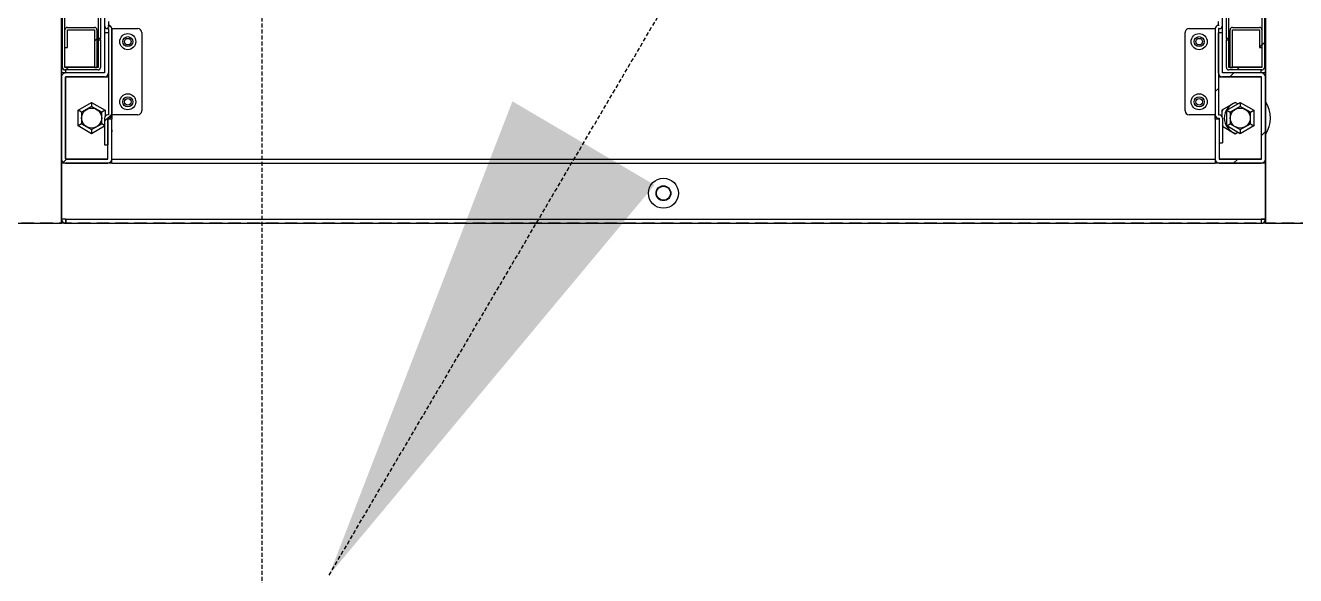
# Model space of a CAD drawing. Extents: x 225000 to 2157367, y 208400 to 840900.
# Drawn here: x 503508 to 504141, y 406227 to 406501 of the extents above; entities that cross this region are included whole.
import ezdxf

# ---------------------------------------------------------------- set-up
doc = ezdxf.new("R2010")
doc.units = 0
doc.header["$LTSCALE"] = 10
doc.linetypes.add('XFDP20-DC-PH1$0$HIDDEN2', pattern=[0.1875, 0.125, -0.0625])
doc.linetypes.add('XFM2D20-DC$0$HIDDEN', pattern=[0.3, 0.2, -0.1])
for name, color, linetype in [('XFDP20-DC-PH1$0$A-EQ (PH1)', 15, 'XFDP20-DC-PH1$0$HIDDEN2'), ('XFM2D20-DC$0$M-DUCT-TEXT-Line', 3, 'Continuous'), ('XFM2D20-DC$0$M-HVAC-DUCT', 100, 'Continuous'), ('XFM2Q20-DC$0$EQUIP', 22, 'Continuous'), ('XFM2Q20-DC$0$RACK-DC1-600X1200', 6, 'Continuous')]:
    doc.layers.add(name, color=color, linetype=linetype)
doc.styles.add('XFM2D20-DC$0$aa-txt', font='simplex.shx', dxfattribs={"width": 0.8, "bigfont": 'CHINA.shx'})
doc.dimstyles.new('XFM2D20-DC$0$adim-100', dxfattribs={"dimscale": 100, "dimtxt": 0.25, "dimasz": 2.5, "dimexe": 0.1, "dimexo": 0.5, "dimgap": 0.15, "dimtad": 0, "dimdec": 4, "dimdsep": 46, "dimtxsty": 'XFM2D20-DC$0$aa-txt', "dimcen": 2.5, "dimclrd": 256, "dimclre": 256, "dimclrt": 256, "dimadec": 0, "dimazin": 0, "dimtfac": 1, "dimtdec": 4, "dimtmove": 0, "dimatfit": 3, "dimfxl": 1, "dimtolj": 1, "dimtzin": 0, "dimarcsym": 0})
pattern_1 = [(225, (543042.673, 161847.996), (22.45064, -22.45064), [])]

# ---------------------------------------------------------------- blocks, each defined once
blk = doc.blocks.new('XFDP20-DC-PH1')
at = {"layer": 'XFDP20-DC-PH1$0$A-EQ (PH1)', "ltscale": 5, "elevation": 0}
blk.add_lwpolyline([(510205.59, 206402.31), (500475.59, 206402.31), (500475.59, 207602.31), (510205.59, 207602.31)], close=True, dxfattribs=at)
blk = doc.blocks.new('XFM2Q20-DC$0$RC-96 KW')
at = {"layer": 'XFM2Q20-DC$0$EQUIP'}
h = blk.add_hatch(dxfattribs=at)
h.set_pattern_fill('ANSI31', color=256, scale=10, angle=180, style=0)
h.set_pattern_definition(pattern_1)
edge = h.paths.add_edge_path(flags=0)
edge.add_arc((538812.23, 161113.58), 2.01, 360, 450)
edge.add_line((538812.23, 161115.59), (538791.25, 161115.59))
edge.add_arc((538791.25, 161113.58), 2.01, 450, 540)
edge.add_line((538789.24, 161113.58), (538789.24, 161072.6))
edge.add_arc((538791.25, 161072.6), 2.01, 180, 270)
edge.add_line((538791.25, 161070.59), (538810.63, 161070.59))
edge.add_arc((538810.63, 161070.58), 0.01, 360, 450, ccw=False)
edge.add_line((538810.64, 161070.58), (538810.64, 161050.59))
edge.add_line((538810.64, 161050.59), (538812.64, 161050.59))
edge.add_line((538812.64, 161050.59), (538812.64, 161070.58))
edge.add_arc((538810.63, 161070.58), 2.01, 360, 450)
edge.add_line((538810.63, 161072.59), (538791.25, 161072.59))
edge.add_arc((538791.25, 161072.6), 0.01, 180, 270, ccw=False)
edge.add_line((538791.24, 161072.6), (538791.24, 161113.58))
edge.add_arc((538791.25, 161113.58), 0.01, 450, 540, ccw=False)
edge.add_line((538791.25, 161113.59), (538812.23, 161113.59))
edge.add_arc((538812.23, 161113.58), 0.01, 360, 450, ccw=False)
edge.add_line((538812.24, 161113.58), (538812.24, 161093.59))
edge.add_line((538812.24, 161093.59), (538814.24, 161093.59))
edge.add_line((538814.24, 161093.59), (538814.24, 161113.58))
h = blk.add_hatch(dxfattribs=at)
h.set_pattern_fill('ANSI31', color=256, scale=10, angle=180, style=0)
h.set_pattern_definition(pattern_1)
edge = h.paths.add_edge_path(flags=0)
edge.add_line((539387.24, 161113.58), (539387.24, 161072.6))
edge.add_arc((539387.23, 161072.6), 0.01, 270, 360, ccw=False)
edge.add_line((539387.23, 161072.59), (539367.85, 161072.59))
edge.add_arc((539367.85, 161070.58), 2.01, 450, 540)
edge.add_line((539365.84, 161070.58), (539365.84, 161050.59))
edge.add_line((539365.84, 161050.59), (539367.84, 161050.59))
edge.add_line((539367.84, 161050.59), (539367.84, 161070.58))
edge.add_arc((539367.85, 161070.58), 0.01, 450, 540, ccw=False)
edge.add_line((539367.85, 161070.59), (539387.23, 161070.59))
edge.add_arc((539387.23, 161072.6), 2.01, 270, 360)
edge.add_line((539389.24, 161072.6), (539389.24, 161113.58))
edge.add_arc((539387.23, 161113.58), 2.01, 360, 450)
edge.add_line((539387.23, 161115.59), (539366.25, 161115.59))
edge.add_arc((539366.25, 161113.58), 2.01, 450, 540)
edge.add_line((539364.24, 161113.58), (539364.24, 161099.94))
edge.add_spline(control_points=[(539364.24, 161099.94), (539364.24, 161099.86), (539364.25, 161099.78), (539364.25, 161099.7), (539364.26, 161099.48), (539364.25, 161099.26), (539364.24, 161099.04)], knot_values=[0.006519, 0.006519, 0.006519, 0.006519, 0.006757, 0.006757, 0.006757, 0.007417, 0.007417, 0.007417, 0.007417], weights=[1, 1, 1, 1, 1, 1, 1], degree=3, periodic=0)
edge.add_line((539364.24, 161099.04), (539364.24, 161093.59))
edge.add_line((539364.24, 161093.59), (539366.24, 161093.59))
edge.add_line((539366.24, 161093.59), (539366.24, 161113.58))
edge.add_arc((539366.25, 161113.58), 0.01, 450, 540, ccw=False)
edge.add_line((539366.25, 161113.59), (539387.23, 161113.59))
edge.add_arc((539387.23, 161113.58), 0.01, 360, 450, ccw=False)
h = blk.add_hatch(dxfattribs=at)
h.set_pattern_fill('ANSI31', color=256, scale=10, angle=180, style=0)
h.set_pattern_definition(pattern_1)
edge = h.paths.add_edge_path(flags=0)
edge.add_line((538812.25, 161046.89), (538812.63, 161046.89))
edge.add_arc((538812.63, 161048.5), 1.61, 270, 360)
edge.add_line((538814.24, 161048.5), (538814.24, 161091.48))
edge.add_arc((538812.63, 161091.48), 1.61, 360, 450)
edge.add_line((538812.63, 161093.09), (538812.25, 161093.09))
edge.add_arc((538812.25, 161093.1), 0.01, 180, 270, ccw=False)
edge.add_line((538812.24, 161093.1), (538812.24, 161105.49))
edge.add_line((538812.24, 161105.49), (538810.64, 161105.49))
edge.add_line((538810.64, 161105.49), (538810.64, 161093.1))
edge.add_arc((538812.25, 161093.1), 1.61, 180, 270)
edge.add_line((538812.25, 161091.49), (538812.63, 161091.49))
edge.add_arc((538812.63, 161091.48), 0.01, 360, 450, ccw=False)
edge.add_line((538812.64, 161091.48), (538812.64, 161048.5))
edge.add_arc((538812.63, 161048.5), 0.01, 270, 360, ccw=False)
edge.add_line((538812.63, 161048.49), (538812.25, 161048.49))
edge.add_arc((538812.25, 161046.88), 1.61, 450, 540)
edge.add_line((538810.64, 161046.88), (538810.64, 161033.49))
edge.add_line((538810.64, 161033.49), (538812.24, 161033.49))
edge.add_line((538812.24, 161033.49), (538812.24, 161046.88))
edge.add_arc((538812.25, 161046.88), 0.01, 450, 540, ccw=False)
h = blk.add_hatch(dxfattribs=at)
h.set_pattern_fill('ANSI31', color=256, scale=10, angle=180, style=0)
h.set_pattern_definition(pattern_1)
edge = h.paths.add_edge_path(flags=0)
edge.add_arc((539366.23, 161046.88), 1.61, 360, 450)
edge.add_line((539366.23, 161048.49), (539365.85, 161048.49))
edge.add_arc((539365.85, 161048.5), 0.01, 180, 270, ccw=False)
edge.add_line((539365.84, 161048.5), (539365.84, 161091.48))
edge.add_arc((539365.85, 161091.48), 0.01, 450, 540, ccw=False)
edge.add_line((539365.85, 161091.49), (539366.23, 161091.49))
edge.add_arc((539366.23, 161093.1), 1.61, 270, 360)
edge.add_line((539367.84, 161093.1), (539367.84, 161106.49))
edge.add_line((539367.84, 161106.49), (539366.24, 161106.49))
edge.add_line((539366.24, 161106.49), (539366.24, 161093.1))
edge.add_arc((539366.23, 161093.1), 0.01, 270, 360, ccw=False)
edge.add_line((539366.23, 161093.09), (539365.85, 161093.09))
edge.add_arc((539365.85, 161091.48), 1.61, 450, 540)
edge.add_line((539364.24, 161091.48), (539364.24, 161048.5))
edge.add_arc((539365.85, 161048.5), 1.61, 180, 270)
edge.add_line((539365.85, 161046.89), (539366.23, 161046.89))
edge.add_arc((539366.23, 161046.88), 0.01, 360, 450, ccw=False)
edge.add_line((539366.24, 161046.88), (539366.24, 161033.49))
edge.add_line((539366.24, 161033.49), (539367.84, 161033.49))
edge.add_line((539367.84, 161033.49), (539367.84, 161046.88))
h = blk.add_hatch(dxfattribs=at)
h.set_pattern_fill('ANSI31', color=256, scale=10, angle=180, style=0)
h.set_pattern_definition(pattern_1)
edge = h.paths.add_edge_path(flags=0)
edge.add_line((538808.64, 160147.09), (538807.44, 160147.09))
edge.add_line((538807.44, 160147.09), (538807.44, 160133.3))
edge.add_arc((538807.43, 160133.3), 0.01, 270, 360, ccw=False)
edge.add_line((538807.43, 160133.29), (538790.95, 160133.29))
edge.add_arc((538790.95, 160133.3), 0.01, 180, 270, ccw=False)
edge.add_line((538790.94, 160133.3), (538790.94, 161067.88))
edge.add_arc((538790.95, 161067.88), 0.01, 450, 540, ccw=False)
edge.add_line((538790.95, 161067.89), (538807.43, 161067.89))
edge.add_arc((538807.43, 161067.88), 0.01, 360, 450, ccw=False)
edge.add_line((538807.44, 161067.88), (538807.44, 161054.09))
edge.add_line((538807.44, 161054.09), (538808.64, 161054.09))
edge.add_line((538808.64, 161054.09), (538808.64, 161067.88))
edge.add_arc((538807.43, 161067.88), 1.21, 360, 450)
edge.add_line((538807.43, 161069.09), (538790.95, 161069.09))
edge.add_arc((538790.95, 161067.88), 1.21, 450, 540)
edge.add_line((538789.74, 161067.88), (538789.74, 160133.3))
edge.add_arc((538790.95, 160133.3), 1.21, 180, 270)
edge.add_line((538790.95, 160132.09), (538807.43, 160132.09))
edge.add_arc((538807.43, 160133.3), 1.21, 270, 360)
edge.add_line((538808.64, 160133.3), (538808.64, 160147.09))
h = blk.add_hatch(dxfattribs=at)
h.set_pattern_fill('ANSI31', color=256, scale=10, angle=180, style=0)
h.set_pattern_definition(pattern_1)
edge = h.paths.add_edge_path(flags=0)
edge.add_line((538790.94, 161057.89), (538790.94, 161049.1))
edge.add_arc((538792.15, 161049.1), 1.21, 180, 270)
edge.add_line((538792.15, 161047.89), (538805.63, 161047.89))
edge.add_arc((538805.63, 161049.1), 1.21, 270, 360)
edge.add_line((538806.84, 161049.1), (538806.84, 161067.89))
edge.add_line((538806.84, 161067.89), (538805.64, 161067.89))
edge.add_line((538805.64, 161067.89), (538805.64, 161049.1))
edge.add_arc((538805.63, 161049.1), 0.01, 270, 360, ccw=False)
edge.add_line((538805.63, 161049.09), (538792.15, 161049.09))
edge.add_arc((538792.15, 161049.1), 0.01, 180, 270, ccw=False)
edge.add_line((538792.14, 161049.1), (538792.14, 161057.89))
edge.add_line((538792.14, 161057.89), (538790.94, 161057.89))
h = blk.add_hatch(dxfattribs=at)
h.set_pattern_fill('ANSI31', color=256, scale=10, angle=180, style=0)
h.set_pattern_definition(pattern_1)
edge = h.paths.add_edge_path(flags=0)
edge.add_line((539369.84, 161054.09), (539371.04, 161054.09))
edge.add_line((539371.04, 161054.09), (539371.04, 161067.88))
edge.add_arc((539371.05, 161067.88), 0.01, 450, 540, ccw=False)
edge.add_line((539371.05, 161067.89), (539387.53, 161067.89))
edge.add_arc((539387.53, 161067.88), 0.01, 360, 450, ccw=False)
edge.add_line((539387.54, 161067.88), (539387.54, 160133.3))
edge.add_arc((539387.53, 160133.3), 0.01, 270, 360, ccw=False)
edge.add_line((539387.53, 160133.29), (539371.05, 160133.29))
edge.add_arc((539371.05, 160133.3), 0.01, 180, 270, ccw=False)
edge.add_line((539371.04, 160133.3), (539371.04, 160147.09))
edge.add_line((539371.04, 160147.09), (539369.84, 160147.09))
edge.add_line((539369.84, 160147.09), (539369.84, 160133.3))
edge.add_arc((539371.05, 160133.3), 1.21, 180, 270)
edge.add_line((539371.05, 160132.09), (539387.53, 160132.09))
edge.add_arc((539387.53, 160133.3), 1.21, 270, 360)
edge.add_line((539388.74, 160133.3), (539388.74, 161067.88))
edge.add_arc((539387.53, 161067.88), 1.21, 360, 450)
edge.add_line((539387.53, 161069.09), (539371.05, 161069.09))
edge.add_arc((539371.05, 161067.88), 1.21, 450, 540)
edge.add_line((539369.84, 161067.88), (539369.84, 161054.09))
h = blk.add_hatch(dxfattribs=at)
h.set_pattern_fill('ANSI31', color=256, scale=10, angle=180, style=0)
h.set_pattern_definition(pattern_1)
edge = h.paths.add_edge_path(flags=0)
edge.add_line((539387.54, 161049.1), (539387.54, 161057.89))
edge.add_line((539387.54, 161057.89), (539386.34, 161057.89))
edge.add_line((539386.34, 161057.89), (539386.34, 161049.1))
edge.add_arc((539386.33, 161049.1), 0.01, 270, 360, ccw=False)
edge.add_line((539386.33, 161049.09), (539372.85, 161049.09))
edge.add_arc((539372.85, 161049.1), 0.01, 180, 270, ccw=False)
edge.add_line((539372.84, 161049.1), (539372.84, 161067.89))
edge.add_line((539372.84, 161067.89), (539371.64, 161067.89))
edge.add_line((539371.64, 161067.89), (539371.64, 161049.1))
edge.add_arc((539372.85, 161049.1), 1.21, 180, 270)
edge.add_line((539372.85, 161047.89), (539386.33, 161047.89))
edge.add_arc((539386.33, 161049.1), 1.21, 270, 360)
for p, q in [((538791.24, 161143.58, 0), (538789.24, 161143.58, 0)), ((538789.24, 161143.49, 0), (538789.24, 161143.58, 0)), ((538789.24, 161143.49, 0), (538789.24, 161115.6, 0)), ((538789.24, 161143.49, 0), (538791.34, 161143.49, 0)), ((538791.24, 161143.49, 0), (538791.24, 161143.58, 0)), ((538791.25, 161143.59, 0), (538791.25, 161145.59, 0)), ((538791.25, 161145.59, 0), (538791.34, 161145.59, 0)), ((538791.25, 161143.59, 0), (538791.34, 161143.59, 0)), ((539387.14, 161145.59, 0), (538791.34, 161145.59, 0)), ((538791.34, 161143.58, 0), (538791.34, 161145.59, 0)), ((538791.34, 161143.49, 0), (538791.34, 161143.58, 0)), ((539387.14, 161143.58, 0), (538791.34, 161143.58, 0)), ((539387.14, 161143.58, 0), (539387.14, 161145.59, 0)), ((539387.14, 161145.59, 0), (539387.23, 161145.59, 0)), ((539387.14, 161143.59, 0), (539387.23, 161143.59, 0)), ((539387.14, 161143.49, 0), (539387.14, 161143.58, 0)), ((539387.14, 161143.49, 0), (539389.24, 161143.49, 0)), ((539387.23, 161143.59, 0), (539387.23, 161145.59, 0)), ((539387.24, 161143.58, 0), (539387.24, 161143.49, 0)), ((539387.24, 161143.58, 0), (539389.24, 161143.58, 0)), ((539389.24, 161143.58, 0), (539389.24, 161143.49, 0)), ((539389.24, 161115.6, 0), (539389.24, 161143.49, 0)), ((538789.24, 161115.6, 0), (538814.24, 161115.6, 0)), ((538789.24, 161113.58, 0), (538789.24, 161072.6, 0)), ((538791.24, 161113.58, 0), (538791.24, 161072.6, 0)), ((538791.25, 161113.48, 0), (538791.24, 161113.48, 0)), ((538812.23, 161115.59, 0), (538791.25, 161115.59, 0)), ((538812.23, 161113.59, 0), (538791.25, 161113.59, 0)), ((538791.25, 161072.7, 0), (538791.25, 161113.48, 0)), ((538812.24, 161113.48, 0), (538791.25, 161113.48, 0)), ((538812.24, 161093.59, 0), (538812.24, 161113.58, 0)), ((539364.24, 161115.6, 0), (538814.24, 161115.6, 0)), ((538814.24, 161115.6, 0), (538814.24, 161115.59, 0)), ((538814.24, 161113.58, 0), (538814.24, 161115.59, 0)), ((539364.24, 161115.59, 0), (538814.24, 161115.59, 0)), ((538814.24, 161093.59, 0), (538814.24, 161113.58, 0)), ((539364.24, 161113.58, 0), (538814.24, 161113.58, 0)), ((539364.24, 161115.59, 0), (539364.24, 161115.6, 0)), ((539364.24, 161115.6, 0), (539389.24, 161115.6, 0)), ((539364.24, 161115.59, 0), (539364.24, 161113.58, 0)), ((539364.24, 161113.58, 0), (539364.24, 161099.94, 0)), ((539366.24, 161113.58, 0), (539366.24, 161093.59, 0)), ((539387.23, 161113.48, 0), (539366.24, 161113.48, 0)), ((539387.23, 161115.59, 0), (539366.25, 161115.59, 0)), ((539387.23, 161113.59, 0), (539366.25, 161113.59, 0)), ((539387.23, 161113.48, 0), (539387.23, 161072.7, 0)), ((539387.24, 161113.48, 0), (539387.23, 161113.48, 0)), ((539387.24, 161072.6, 0), (539387.24, 161113.58, 0)), ((539389.24, 161072.6, 0), (539389.24, 161113.58, 0)), ((538810.64, 161093.1, 0), (538810.64, 161105.49, 0)), ((538812.24, 161105.49, 0), (538810.64, 161105.49, 0)), ((538812.24, 161093.1, 0), (538812.24, 161105.49, 0)), ((539366.24, 161093.1, 0), (539366.24, 161106.49, 0)), ((539367.84, 161106.49, 0), (539366.24, 161106.49, 0)), ((539367.84, 161093.1, 0), (539367.84, 161106.49, 0)), ((538794.99, 161096.99, 0), (538801.74, 161100.88, 0)), ((538801.74, 161098.88, 0), (538796.72, 161095.99, 0)), ((538801.74, 161098.88, 0), (538801.74, 161100.88, 0)), ((538801.74, 161100.88, 0), (538808.49, 161096.99, 0)), ((538806.75, 161095.99, 0), (538801.74, 161098.88, 0)), ((538804.24, 161100.88, 0), (538802.99, 161100.16, 0)), ((538810.64, 161097.19, 0), (538804.24, 161100.88, 0)), ((538810.17, 161097.46, 0), (538810.64, 161096.58, 0)), ((539364.24, 161099.04, 0), (539364.24, 161099.94, 0)), ((539364.24, 161099.04, 0), (539364.24, 161093.59, 0)), ((539367.84, 161097.19, 0), (539374.24, 161100.88, 0)), ((539374.24, 161098.88, 0), (539369.22, 161095.99, 0)), ((539374.24, 161098.88, 0), (539374.24, 161100.88, 0)), ((539374.24, 161100.88, 0), (539380.99, 161096.99, 0)), ((539379.25, 161095.99, 0), (539374.24, 161098.88, 0)), ((538794.99, 161089.19, 0), (538794.99, 161096.99, 0)), ((538796.72, 161095.99, 0), (538794.99, 161096.99, 0)), ((538796.72, 161095.99, 0), (538796.72, 161090.19, 0)), ((538808.49, 161096.99, 0), (538806.75, 161095.99, 0)), ((538806.75, 161090.19, 0), (538806.75, 161095.99, 0)), ((538808.49, 161096.99, 0), (538808.49, 161089.19, 0)), ((538810.99, 161089.19, 0), (538810.99, 161092.1, 0)), ((538812.24, 161093.59, 0), (538814.24, 161093.59, 0)), ((538812.63, 161093.09, 0), (538812.25, 161093.09, 0)), ((538812.63, 161091.49, 0), (538812.25, 161091.49, 0)), ((538812.64, 161048.5, 0), (538812.64, 161091.48, 0)), ((538814.24, 161093.59, 0), (538814.24, 161091.48, 0)), ((538814.24, 161048.5, 0), (538814.24, 161091.48, 0)), ((538814.25, 161091.48, 0), (538814.24, 161091.48, 0)), ((538814.25, 161048.5, 0), (538814.25, 161091.48, 0)), ((538814.25, 161091.48, 0), (538827.24, 161091.48, 0)), ((539351.24, 161091.48, 0), (539364.23, 161091.48, 0)), ((539364.23, 161091.48, 0), (539364.23, 161048.5, 0)), ((539364.24, 161091.48, 0), (539364.23, 161091.48, 0)), ((539364.24, 161093.59, 0), (539366.24, 161093.59, 0)), ((539364.24, 161091.48, 0), (539364.24, 161093.59, 0)), ((539364.24, 161048.5, 0), (539364.24, 161091.48, 0)), ((539365.84, 161048.5, 0), (539365.84, 161091.48, 0)), ((539365.85, 161093.09, 0), (539366.23, 161093.09, 0)), ((539365.85, 161091.49, 0), (539366.23, 161091.49, 0)), ((539367.49, 161089.19, 0), (539367.49, 161092.1, 0)), ((539367.84, 161096.78, 0), (539369.22, 161095.99, 0)), ((539369.22, 161095.99, 0), (539369.22, 161090.19, 0)), ((539379.25, 161095.99, 0), (539380.99, 161096.99, 0)), ((539379.25, 161090.19, 0), (539379.25, 161095.99, 0)), ((539380.99, 161096.99, 0), (539380.99, 161089.19, 0)), ((538796.72, 161090.19, 0), (538794.99, 161089.19, 0)), ((538801.74, 161085.29, 0), (538794.99, 161089.19, 0)), ((538796.72, 161090.19, 0), (538801.74, 161087.29, 0)), ((538801.74, 161087.29, 0), (538806.75, 161090.19, 0)), ((538808.49, 161089.19, 0), (538801.74, 161085.29, 0)), ((538801.74, 161085.29, 0), (538801.74, 161087.29, 0)), ((538802.99, 161086.02, 0), (538804.24, 161085.29, 0)), ((538804.24, 161085.29, 0), (538810.99, 161089.19, 0)), ((538808.49, 161089.19, 0), (538806.75, 161090.19, 0)), ((538810.99, 161089.95, 0), (538810.24, 161088.76, 0)), ((538829.24, 161089.48, 0), (538829.24, 161050.5, 0)), ((539349.24, 161050.5, 0), (539349.24, 161089.48, 0)), ((539367.49, 161089.19, 0), (539369.22, 161090.19, 0)), ((539374.24, 161085.29, 0), (539367.49, 161089.19, 0)), ((539369.22, 161090.19, 0), (539374.24, 161087.29, 0)), ((539374.24, 161087.29, 0), (539379.25, 161090.19, 0)), ((539380.99, 161089.19, 0), (539374.24, 161085.29, 0)), ((539374.24, 161085.29, 0), (539374.24, 161087.29, 0)), ((539379.25, 161090.19, 0), (539380.99, 161089.19, 0)), ((538791.24, 161072.7, 0), (538791.25, 161072.7, 0)), ((538791.25, 161072.7, 0), (538812.24, 161072.7, 0)), ((538791.25, 161072.59, 0), (538810.63, 161072.59, 0)), ((538812.64, 161072.59, 0), (538810.63, 161072.59, 0)), ((539367.85, 161072.59, 0), (539365.84, 161072.59, 0)), ((539366.24, 161072.7, 0), (539387.23, 161072.7, 0)), ((539367.85, 161072.59, 0), (539387.23, 161072.59, 0)), ((539387.23, 161072.7, 0), (539387.24, 161072.7, 0)), ((538789.24, 161070.59, 0), (538789.24, 160130.59, 0)), ((538789.24, 161070.59, 0), (538791.25, 161070.59, 0)), ((538789.74, 160133.3, 0), (538789.74, 161067.88, 0)), ((538790.94, 160133.3, 0), (538790.94, 161067.88, 0)), ((538790.95, 161067.79, 0), (538790.94, 161067.79, 0)), ((538790.95, 161069.09, 0), (538807.43, 161069.09, 0)), ((538790.95, 161067.89, 0), (538807.43, 161067.89, 0)), ((538790.95, 161067.79, 0), (538805.64, 161067.79, 0)), ((538790.95, 161057.89, 0), (538790.95, 161067.79, 0)), ((538791.25, 161070.59, 0), (538810.63, 161070.59, 0)), ((538791.25, 161070.59, 0), (538791.25, 161069.09, 0)), ((538791.25, 161067.89, 0), (538791.25, 161067.79, 0)), ((538805.64, 161067.89, 0), (538805.64, 161049.1, 0)), ((538806.84, 161067.89, 0), (538805.64, 161067.89, 0)), ((538806.84, 161067.89, 0), (538806.84, 161049.1, 0)), ((538806.84, 161067.79, 0), (538807.43, 161067.79, 0)), ((538807.43, 161067.44, 0), (538807.43, 161067.79, 0)), ((538807.43, 161067.79, 0), (538807.43, 160133.39, 0)), ((538807.44, 161067.88, 0), (538807.44, 161054.09, 0)), ((538808.64, 161067.88, 0), (538808.64, 161054.09, 0)), ((538810.63, 161070.59, 0), (538810.63, 160130.59, 0)), ((538810.64, 161070.58, 0), (538810.64, 161050.59, 0)), ((538812.64, 161070.58, 0), (538812.64, 161050.59, 0)), ((539365.84, 161050.59, 0), (539365.84, 161070.58, 0)), ((539367.84, 161050.59, 0), (539367.84, 161070.58, 0)), ((539367.85, 161070.59, 0), (539387.23, 161070.59, 0)), ((539367.85, 161043.24, 0), (539367.85, 161070.59, 0)), ((539369.84, 161054.09, 0), (539369.84, 161067.88, 0)), ((539371.04, 161054.09, 0), (539371.04, 161067.88, 0)), ((539371.05, 161067.79, 0), (539371.04, 161067.44, 0)), ((539371.05, 161069.09, 0), (539387.53, 161069.09, 0)), ((539371.05, 161067.89, 0), (539387.53, 161067.89, 0)), ((539371.05, 160133.39, 0), (539371.05, 161067.79, 0)), ((539371.05, 161067.79, 0), (539371.64, 161067.79, 0)), ((539371.64, 161049.1, 0), (539371.64, 161067.89, 0)), ((539372.84, 161067.89, 0), (539371.64, 161067.89, 0)), ((539372.84, 161049.1, 0), (539372.84, 161067.89, 0)), ((539372.84, 161067.79, 0), (539387.53, 161067.79, 0)), ((539387.23, 161070.59, 0), (539389.24, 161070.59, 0)), ((539387.23, 161069.09, 0), (539387.23, 161070.59, 0)), ((539387.23, 161067.79, 0), (539387.23, 161067.89, 0)), ((539387.54, 161067.79, 0), (539387.53, 161067.79, 0)), ((539387.53, 161067.79, 0), (539387.53, 161057.89, 0)), ((539387.54, 161067.88, 0), (539387.54, 160133.3, 0)), ((539388.74, 161067.88, 0), (539388.74, 160133.3, 0)), ((539389.24, 160130.59, 0), (539389.24, 161070.59, 0)), ((538792.14, 161057.89, 0), (538790.94, 161057.89, 0)), ((538790.94, 161049.1, 0), (538790.94, 161057.89, 0)), ((538792.14, 161049.1, 0), (538792.14, 161057.89, 0)), ((538808.64, 161054.09, 0), (538807.44, 161054.09, 0)), ((538807.44, 161053.38, 0), (538807.44, 161054.09, 0)), ((538807.44, 161053.38, 0), (538808.64, 161053.38, 0)), ((538807.44, 161053.38, 0), (538807.44, 160147.8, 0)), ((538808.64, 161053.38, 0), (538808.64, 161054.09, 0)), ((538808.64, 161053.38, 0), (538808.64, 160147.8, 0)), ((539371.04, 161054.09, 0), (539369.84, 161054.09, 0)), ((539369.84, 161054.09, 0), (539369.84, 161053.38, 0)), ((539369.84, 161053.38, 0), (539371.04, 161053.38, 0)), ((539369.84, 160147.8, 0), (539369.84, 161053.38, 0)), ((539371.04, 161054.09, 0), (539371.04, 161053.38, 0)), ((539371.04, 160147.8, 0), (539371.04, 161053.38, 0)), ((539386.34, 161057.89, 0), (539386.34, 161049.1, 0)), ((539387.54, 161057.89, 0), (539386.34, 161057.89, 0)), ((539387.54, 161057.89, 0), (539387.54, 161049.1, 0)), ((538790.95, 161045.89, 0), (538790.95, 161048.94, 0)), ((538805.63, 161049.09, 0), (538792.15, 161049.09, 0)), ((538805.63, 161047.89, 0), (538792.15, 161047.89, 0)), ((538810.64, 161050.59, 0), (538812.64, 161050.59, 0)), ((538810.64, 161050.59, 0), (538810.64, 161046.88, 0)), ((538812.25, 161048.49, 0), (538812.63, 161048.49, 0)), ((538812.25, 161046.89, 0), (538812.63, 161046.89, 0)), ((538812.65, 161046.89, 0), (538812.65, 161044.88, 0)), ((538814.24, 161048.5, 0), (538814.25, 161048.5, 0)), ((538827.24, 161048.5, 0), (538814.25, 161048.5, 0)), ((539364.23, 161048.5, 0), (539351.24, 161048.5, 0)), ((539364.23, 161048.5, 0), (539364.24, 161048.5, 0)), ((539365.83, 161044.88, 0), (539365.83, 161046.89, 0)), ((539365.84, 161050.59, 0), (539367.84, 161050.59, 0)), ((539366.23, 161048.49, 0), (539365.85, 161048.49, 0)), ((539366.23, 161046.89, 0), (539365.85, 161046.89, 0)), ((539367.84, 161046.88, 0), (539367.84, 161050.59, 0)), ((539386.33, 161049.09, 0), (539372.85, 161049.09, 0)), ((539386.33, 161047.89, 0), (539372.85, 161047.89, 0)), ((539387.53, 161048.94, 0), (539387.53, 161045.89, 0))]:
    blk.add_line(p, q, dxfattribs=at)
at = {"layer": 'XFM2Q20-DC$0$EQUIP', "elevation": 0, "flags": 128}
for points in [[(538812.24, 161072.7), (538812.63, 161072.74), (538812.64, 161072.74)], [(539365.84, 161072.74), (539365.85, 161072.74), (539366.24, 161072.7)]]:
    blk.add_lwpolyline(points, dxfattribs=at)
at = {"layer": 'XFM2Q20-DC$0$EQUIP'}
for centre, radius in [((539089.24, 161130.59, 0), 7.5), ((539089.24, 161130.59, 0), 3.7), ((539089.24, 161130.59, 0), 3.5), ((538801.74, 161093.09, 0), 5), ((539374.24, 161093.09, 0), 5), ((538822.24, 161084.99, 0), 4), ((538822.24, 161084.99, 0), 2.5), ((538822.24, 161084.99, 0), 1.65), ((539356.24, 161084.99, 0), 4), ((539356.24, 161084.99, 0), 2.5), ((539356.24, 161084.99, 0), 1.65), ((538822.24, 161054.99, 0), 4), ((538822.24, 161054.99, 0), 2.5), ((538822.24, 161054.99, 0), 1.65), ((539356.24, 161054.99, 0), 4), ((539356.24, 161054.99, 0), 2.5), ((539356.24, 161054.99, 0), 1.65)]:
    blk.add_circle(centre, radius, dxfattribs=at)
for centre, radius, start, end in [((538791.25, 161143.58, 0), 2.01, 90, 180), ((538791.25, 161143.58, 0), 0.01, 90, 180), ((539387.23, 161143.58, 0), 2.01, 0, 90), ((539387.23, 161143.58, 0), 0.01, 0, 90), ((538791.25, 161113.58, 0), 2.01, 90, 180), ((538791.25, 161113.58, 0), 0.01, 90, 180), ((538812.23, 161113.58, 0), 2.01, 0, 90), ((538812.23, 161113.58, 0), 0.01, 0, 90), ((539366.25, 161113.58, 0), 2.01, 90, 180), ((539366.25, 161113.58, 0), 0.01, 90, 180), ((539387.23, 161113.58, 0), 2.01, 0, 90), ((539387.23, 161113.58, 0), 0.01, 0, 90), ((538801.74, 161093.09, 0), 15, 146.44269, 213.55731), ((538801.74, 161093.09, 0), 8, 286.56746, 73.43254), ((538812.25, 161093.1, 0), 1.61, 180, 270), ((538812.25, 161093.1, 0), 0.01, 180, 270), ((538812.63, 161091.48, 0), 1.61, 0, 90), ((538812.63, 161091.48, 0), 0.01, 0, 90), ((538827.24, 161089.48, 0), 2, 0, 90), ((539351.24, 161089.48, 0), 2, 90, 180), ((539365.85, 161091.48, 0), 1.61, 90, 180), ((539365.85, 161091.48, 0), 0.01, 90, 180), ((539366.23, 161093.1, 0), 0.01, 270, 0), ((539366.23, 161093.1, 0), 1.61, 270, 0), ((538791.25, 161072.6, 0), 2.01, 180, 270), ((538791.25, 161072.6, 0), 0.01, 180, 270), ((538810.63, 161070.58, 0), 2.01, 0, 90), ((539367.85, 161070.58, 0), 2.01, 90, 180), ((539387.23, 161072.6, 0), 2.01, 270, 0), ((539387.23, 161072.6, 0), 0.01, 270, 0), ((538790.95, 161067.88, 0), 1.21, 90, 180), ((538790.95, 161067.88, 0), 0.01, 90, 180), ((538807.43, 161067.88, 0), 1.21, 0, 90), ((538807.43, 161067.88, 0), 0.01, 0, 90), ((538810.63, 161070.58, 0), 0.01, 0, 90), ((539367.85, 161070.58, 0), 0.01, 90, 180), ((539371.05, 161067.88, 0), 1.21, 90, 180), ((539371.05, 161067.88, 0), 0.01, 90, 180), ((539387.53, 161067.88, 0), 1.21, 0, 90), ((539387.53, 161067.88, 0), 0.01, 0, 90), ((538792.15, 161049.1, 0), 1.21, 180, 270), ((538792.15, 161049.1, 0), 0.01, 180, 270), ((538805.63, 161049.1, 0), 0.01, 270, 0), ((538805.63, 161049.1, 0), 1.21, 270, 0), ((538812.25, 161046.88, 0), 1.61, 90, 180), ((538812.25, 161046.88, 0), 0.01, 90, 180), ((538812.63, 161048.5, 0), 0.01, 270, 0), ((538812.63, 161048.5, 0), 1.61, 270, 0), ((538827.24, 161050.5, 0), 2, 270, 0), ((539351.24, 161050.5, 0), 2, 180, 270), ((539365.85, 161048.5, 0), 1.61, 180, 270), ((539365.85, 161048.5, 0), 0.01, 180, 270), ((539366.23, 161046.88, 0), 1.61, 0, 90), ((539366.23, 161046.88, 0), 0.01, 0, 90), ((539372.85, 161049.1, 0), 1.21, 180, 270), ((539372.85, 161049.1, 0), 0.01, 180, 270), ((539386.33, 161049.1, 0), 1.21, 270, 0), ((539386.33, 161049.1, 0), 0.01, 270, 0)]:
    blk.add_arc(centre, radius, start, end, dxfattribs=at)
blk.add_open_spline([(539364.24, 161099.94, 0), (539364.24, 161099.86, 0), (539364.26, 161099.56, 0), (539364.25, 161099.26, 0), (539364.24, 161099.04, 0)], degree=3, knots=[0, 0, 0, 0, 0.2650125, 1, 1, 1, 1], dxfattribs=at)
blk = doc.blocks.new('XFM2Q20-DC')
at = {"layer": 'XFM2Q20-DC$0$RACK-DC1-600X1200', "elevation": 0}
for points in [[(503525.59, 207602.31), (502915.59, 207602.31), (502915.59, 206402.31), (503525.59, 206402.31)], [(504735.59, 207602.31), (504125.59, 207602.31), (504125.59, 206402.31), (504735.59, 206402.31)]]:
    blk.add_lwpolyline(points, close=True, dxfattribs=at)
at = {"rotation": 180}
blk.add_blockref('XFM2Q20-DC$0$RC-96 KW', (1042914.82, 367547.9), dxfattribs=at)
blk = doc.blocks.new('XFM2D20-DC')
at = {"layer": 'XFM2D20-DC$0$M-HVAC-DUCT', "color": 252, "linetype": 'XFM2D20-DC$0$HIDDEN'}
blk.add_line((503625.59, 205081.04, 0), (503625.59, 208474.55, 0), dxfattribs=at)
at = {"layer": 'XFM2D20-DC$0$M-DUCT-TEXT-Line', "color": 252, "linetype": 'XFM2D20-DC$0$HIDDEN'}
blk.add_leader([(503658.92, 206226.85), (504439.61, 207553.37), (504746.39, 207553.37)], dimstyle='XFM2D20-DC$0$adim-100', override={"dimclrd": 256}, dxfattribs=at)

msp = doc.modelspace()

# ---------------------------------------------------------------- block references
for name in ['XFM2D20-DC', 'XFDP20-DC-PH1', 'XFM2Q20-DC']:
    msp.add_blockref(name, (0, 200000))

doc.saveas('drawing.dxf')
